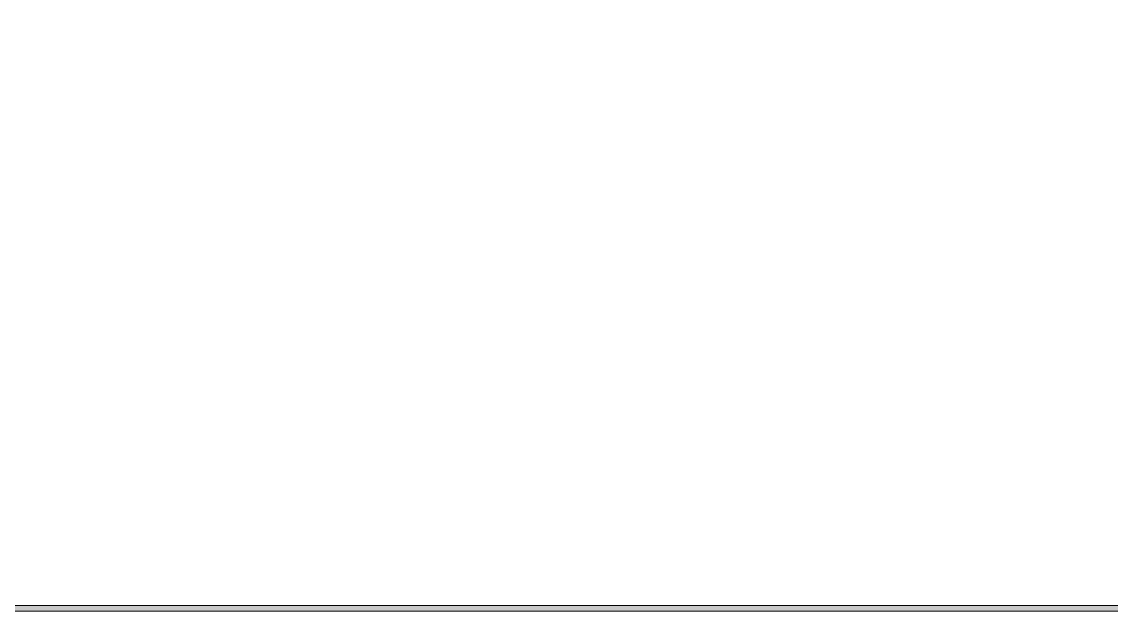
# Model space of a CAD drawing. Header units: millimetres. Extents: x 136 to 303, y 27 to 260.
# Drawn here: x 205.1 to 256.5, y 27.1 to 54.9 of the extents above; entities that cross this region are included whole.
import ezdxf

# ---------------------------------------------------------------- set-up
doc = ezdxf.new("R2010")
doc.units = ezdxf.units.MM
doc.header["$MEASUREMENT"] = 0
doc.layers.add('Layer 8', color=7, linetype='Continuous', lineweight=0)

msp = doc.modelspace()

# ---------------------------------------------------------------- hatches: boundary and pattern name
at = {"layer": 'Layer 8', "true_color": 0x222323, "transparency": 33554687}
h = msp.add_hatch(color=250, dxfattribs=at)
h.dxf.hatch_style = 2
edge = h.paths.add_edge_path()
edge.add_spline(control_points=[(303.08, 37.385), (303.08, 31.872), (298.594, 27.386), (293.081, 27.386), (293.081, 27.386), (146.269, 27.386), (146.269, 27.386), (140.755, 27.386), (136.27, 31.872), (136.27, 37.385), (136.27, 37.385), (136.27, 249.966), (136.27, 249.966), (136.27, 255.48), (140.755, 259.965), (146.269, 259.965), (146.269, 259.965), (293.081, 259.965), (293.081, 259.965), (298.594, 259.965), (303.08, 255.48), (303.08, 249.966), (303.08, 249.966), (303.08, 37.385), (303.08, 37.385)], knot_values=[0, 0, 0, 0, 1, 1, 1, 2, 2, 2, 3, 3, 3, 4, 4, 4, 5, 5, 5, 6, 6, 6, 7, 7, 7, 8, 8, 8, 8], degree=3, periodic=0)
edge = h.paths.add_edge_path()
edge.add_spline(control_points=[(293.081, 260.228), (293.081, 260.228), (146.269, 260.228), (146.269, 260.228), (140.611, 260.228), (136.007, 255.625), (136.007, 249.966), (136.007, 249.966), (136.007, 37.385), (136.007, 37.385), (136.007, 31.727), (140.611, 27.124), (146.269, 27.124), (146.269, 27.124), (293.081, 27.124), (293.081, 27.124), (298.739, 27.124), (303.342, 31.727), (303.342, 37.385), (303.342, 37.385), (303.342, 249.966), (303.342, 249.966), (303.342, 255.625), (298.739, 260.228), (293.081, 260.228)], knot_values=[0, 0, 0, 0, 1, 1, 1, 2, 2, 2, 3, 3, 3, 4, 4, 4, 5, 5, 5, 6, 6, 6, 7, 7, 7, 8, 8, 8, 8], degree=3, periodic=0)

# ---------------------------------------------------------------- linework, layer by layer
at = {"layer": 'Layer 8'}
for points in [[(293.081, 260.228), (293.081, 260.228), (146.269, 260.228), (146.269, 260.228), (140.611, 260.228), (136.007, 255.625), (136.007, 249.966), (136.007, 249.966), (136.007, 37.385), (136.007, 37.385), (136.007, 31.727), (140.611, 27.124), (146.269, 27.124), (146.269, 27.124), (293.081, 27.124), (293.081, 27.124), (298.739, 27.124), (303.342, 31.727), (303.342, 37.385), (303.342, 37.385), (303.342, 249.966), (303.342, 249.966), (303.342, 255.625), (298.739, 260.228), (293.081, 260.228)], [(303.08, 37.385), (303.08, 31.872), (298.594, 27.386), (293.081, 27.386), (293.081, 27.386), (146.269, 27.386), (146.269, 27.386), (140.755, 27.386), (136.27, 31.872), (136.27, 37.385), (136.27, 37.385), (136.27, 249.966), (136.27, 249.966), (136.27, 255.48), (140.755, 259.965), (146.269, 259.965), (146.269, 259.965), (293.081, 259.965), (293.081, 259.965), (298.594, 259.965), (303.08, 255.48), (303.08, 249.966), (303.08, 249.966), (303.08, 37.385), (303.08, 37.385)]]:
    msp.add_open_spline(points, degree=3, knots=[0, 0, 0, 0, 1, 1, 1, 2, 2, 2, 3, 3, 3, 4, 4, 4, 5, 5, 5, 6, 6, 6, 7, 7, 7, 8, 8, 8, 8], dxfattribs=at)

doc.saveas('drawing.dxf')
